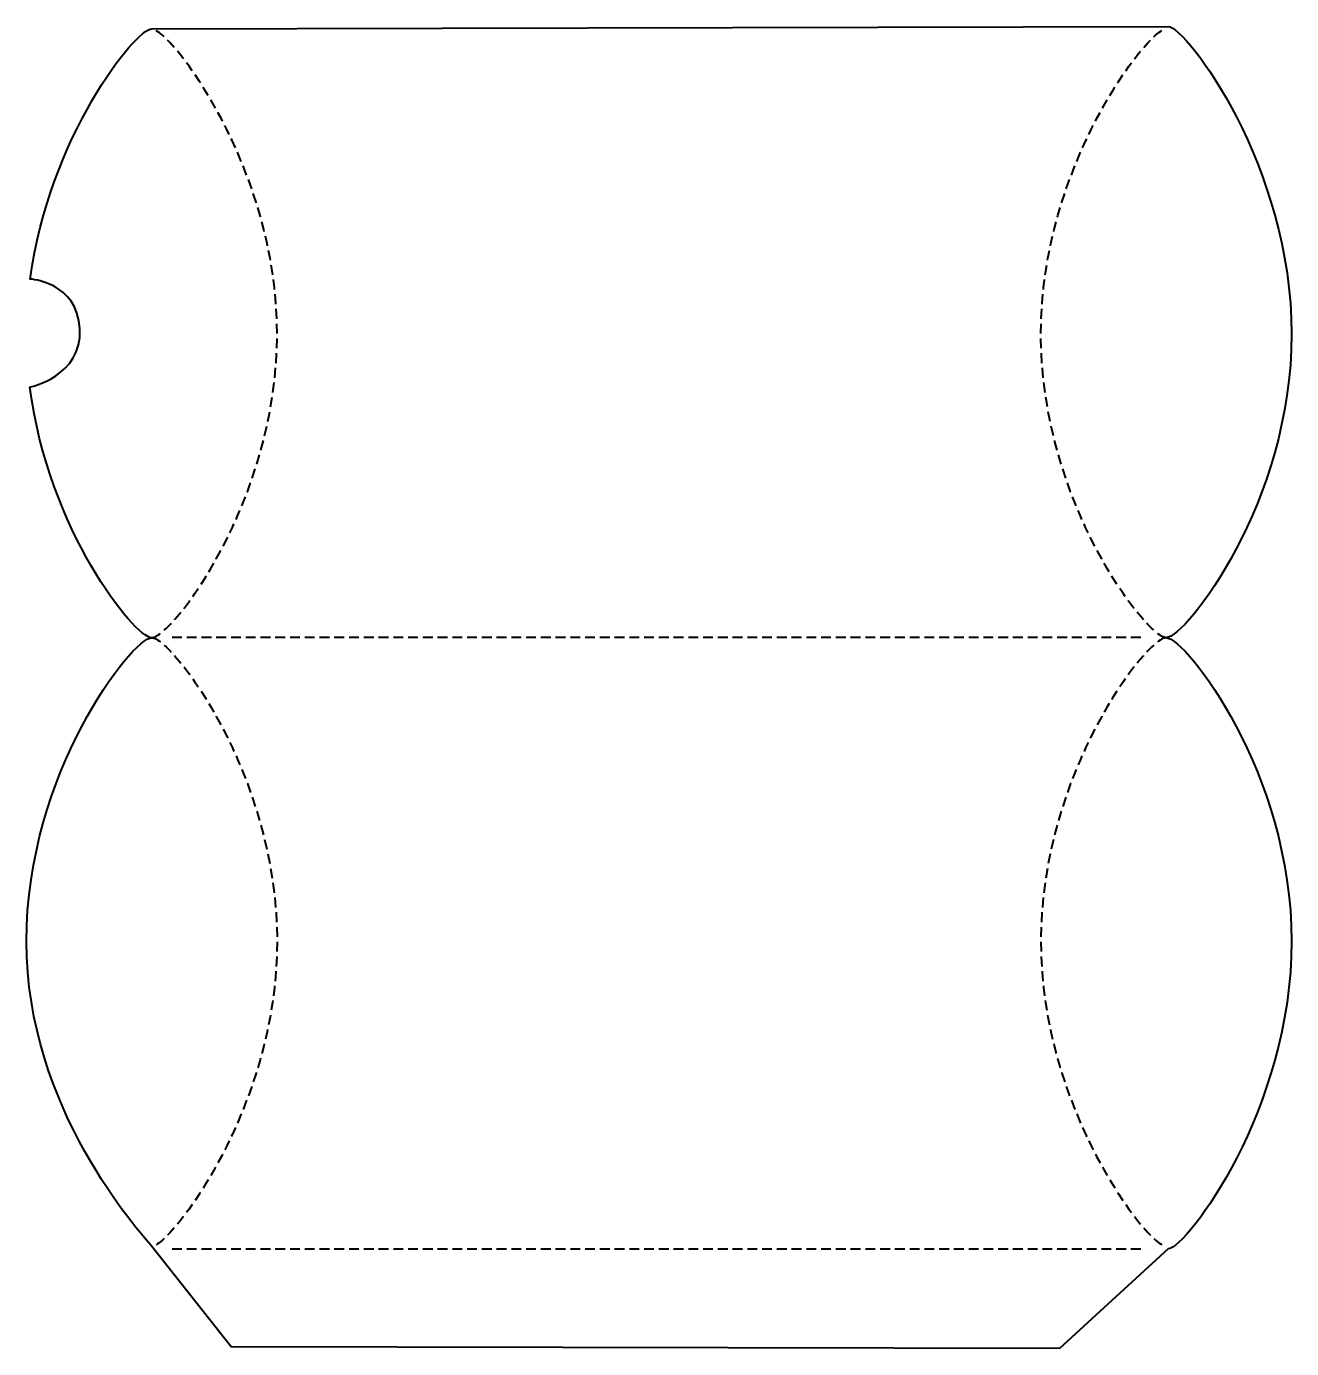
# Model space of a CAD drawing. Header units: millimetres. Extents: x -82 to 46, y -15 to 119.
import ezdxf

# ---------------------------------------------------------------- set-up
doc = ezdxf.new("R2010")
doc.units = ezdxf.units.MM
doc.header["$MEASUREMENT"] = 0
for name, pattern in [('New Line1', [1.5, 1, -0.5]), ('New Line2', [1.5, 1, -0.5]), ('New Line3', [1.5, 1, -0.5]), ('New Line4', [1.5, 1, -0.5]), ('New Line5', [1.5, 1, -0.5]), ('New Line6', [1.5, 1, -0.5])]:
    doc.linetypes.add(name, pattern=pattern)
doc.layers.add('Camada 1', color=7, linetype='Continuous')

msp = doc.modelspace()

# ---------------------------------------------------------------- linework, layer by layer
at = {"layer": 'Camada 1', "lineweight": 40}
msp.add_open_spline([(33.6269, -5.2745), (35.5047, -5.1776), (46.1727, 8.9221), (46.1727, 26.0176), (46.1727, 26.0176), (46.1727, 43.1131), (35.4097, 56.8803), (33.4304, 56.8803), (33.4304, 56.8803), (35.4097, 56.8803), (46.1727, 70.6475), (46.1727, 87.743), (46.1727, 87.743), (46.1727, 104.8385), (35.5047, 118.9382), (33.6269, 119.0351), (33.6269, 119.0351), (33.6269, 119.0351), (-69.7196, 118.7994), (-69.7196, 118.7994), (-69.7196, 118.7994), (-71.3906, 118.7957), (-80.1653, 107.7545), (-82.0691, 93.3522), (-82.0691, 93.3522), (-82.0744, 93.3118), (-77.2891, 93.1028), (-77.0308, 88.2812), (-77.0308, 88.2812), (-76.7725, 83.4596), (-82.113, 82.3655), (-82.113, 82.3655), (-82.113, 82.3655), (-80.2512, 67.8507), (-71.4864, 56.8803), (-69.7196, 56.8803), (-69.7196, 56.8803), (-71.6989, 56.8803), (-82.4619, 43.1131), (-82.4619, 26.0176), (-82.4619, 26.0176), (-82.4619, 8.9221), (-70.8883, -3.5661), (-69.7196, -5.0388), (-69.7196, -5.0388), (-69.7196, -5.0388), (-61.6424, -15.2172), (-61.6424, -15.2172), (-61.6424, -15.2172), (-61.6424, -15.2172), (22.5847, -15.4093), (22.5847, -15.4093), (22.5847, -15.4093), (22.5847, -15.4093), (33.6269, -5.2745), (33.6269, -5.2745)], degree=3, knots=[0, 0, 0, 0, 0.07142857, 0.07142857, 0.07142857, 0.07142857, 0.14285714, 0.14285714, 0.14285714, 0.14285714, 0.21428571, 0.21428571, 0.21428571, 0.21428571, 0.28571429, 0.28571429, 0.28571429, 0.28571429, 0.35714286, 0.35714286, 0.35714286, 0.35714286, 0.42857143, 0.42857143, 0.42857143, 0.42857143, 0.5, 0.5, 0.5, 0.5, 0.57142857, 0.57142857, 0.57142857, 0.57142857, 0.64285714, 0.64285714, 0.64285714, 0.64285714, 0.71428571, 0.71428571, 0.71428571, 0.71428571, 0.78571429, 0.78571429, 0.78571429, 0.78571429, 0.85714286, 0.85714286, 0.85714286, 0.85714286, 0.92857143, 0.92857143, 0.92857143, 0.92857143, 1, 1, 1, 1], dxfattribs=at)
at = {"layer": 'Camada 1', "linetype": 'New Line2', "lineweight": 40}
msp.add_open_spline([(-69.7196, 56.8803), (-67.7403, 56.8803), (-56.9773, 70.6475), (-56.9773, 87.743), (-56.9773, 87.743), (-56.9773, 104.8385), (-67.8418, 118.7025), (-69.7196, 118.7994)], degree=3, knots=[0, 0, 0, 0, 0.5, 0.5, 0.5, 0.5, 1, 1, 1, 1], dxfattribs=at)
at = {"layer": 'Camada 1', "linetype": 'New Line3', "lineweight": 40}
msp.add_open_spline([(33.4304, 56.8803), (31.4511, 56.8803), (20.6881, 70.6475), (20.6881, 87.743), (20.6881, 87.743), (20.6881, 104.8385), (31.5526, 118.7025), (33.4304, 118.7994)], degree=3, knots=[0, 0, 0, 0, 0.5, 0.5, 0.5, 0.5, 1, 1, 1, 1], dxfattribs=at)
at = {"layer": 'Camada 1', "linetype": 'New Line4', "lineweight": 40}
msp.add_open_spline([(-69.7196, 56.8803), (-67.7403, 56.8803), (-56.9773, 43.1131), (-56.9773, 26.0176), (-56.9773, 26.0176), (-56.9773, 8.9221), (-67.8418, -4.9419), (-69.7196, -5.0388)], degree=3, knots=[0, 0, 0, 0, 0.5, 0.5, 0.5, 0.5, 1, 1, 1, 1], dxfattribs=at)
at = {"layer": 'Camada 1', "linetype": 'New Line1', "lineweight": 40}
msp.add_open_spline([(-67.6567, 56.9388), (-67.6567, 56.9388), (31.3675, 56.9388), (31.3675, 56.9388)], degree=3, dxfattribs=at)
at = {"layer": 'Camada 1', "linetype": 'New Line5', "lineweight": 40}
msp.add_open_spline([(33.4304, 56.8803), (31.4511, 56.8803), (20.6881, 43.1131), (20.6881, 26.0176), (20.6881, 26.0176), (20.6881, 8.9221), (31.5526, -4.9419), (33.4304, -5.0388)], degree=3, knots=[0, 0, 0, 0, 0.5, 0.5, 0.5, 0.5, 1, 1, 1, 1], dxfattribs=at)
at = {"layer": 'Camada 1', "linetype": 'New Line6', "lineweight": 40}
msp.add_open_spline([(-67.6567, -5.2743), (-67.6567, -5.2743), (22.1704, -5.2743), (22.1704, -5.2743), (22.1704, -5.2743), (22.1704, -5.2743), (31.3675, -5.2743), (31.3675, -5.2743)], degree=3, knots=[0, 0, 0, 0, 0.5, 0.5, 0.5, 0.5, 1, 1, 1, 1], dxfattribs=at)

doc.saveas('drawing.dxf')
